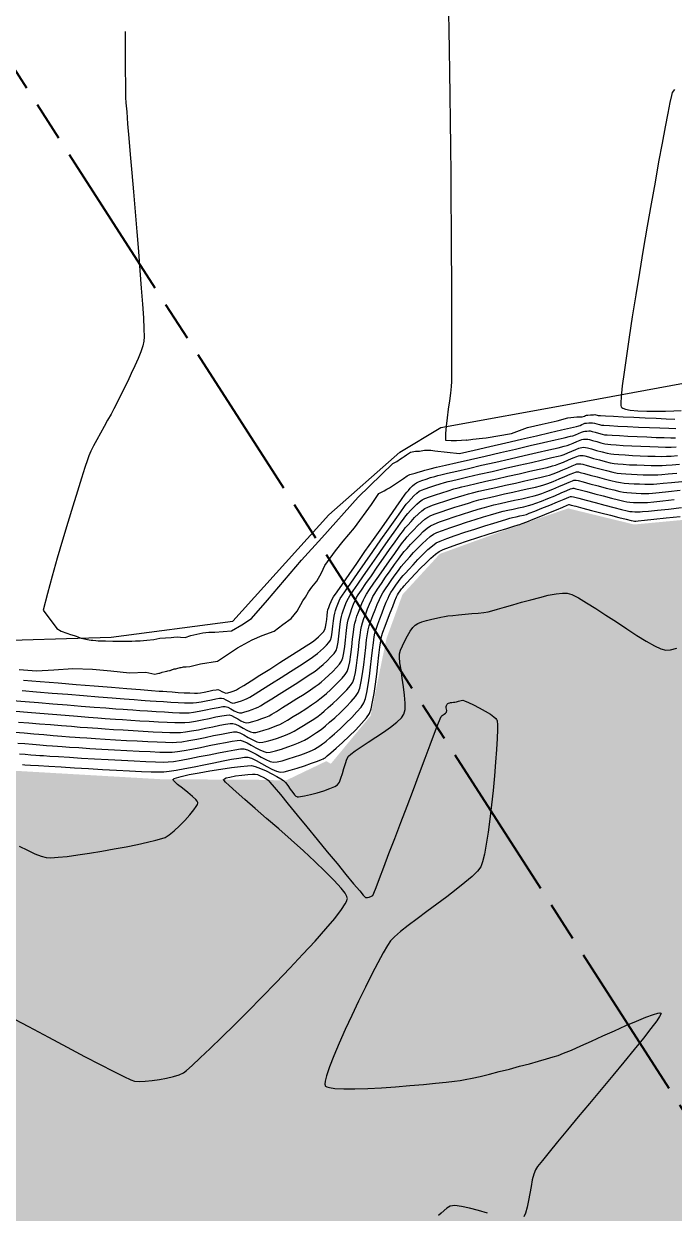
# Model space of a CAD drawing. Header units: metres. Extents: x 708941 to 724052, y 5405153 to 5413472.
# Drawn here: x 709147.3 to 709247.4, y 5411888.9 to 5412071.8 of the extents above; entities that cross this region are included whole.
import ezdxf

# ---------------------------------------------------------------- set-up
doc = ezdxf.new("R2010")
doc.units = ezdxf.units.M
doc.header["$LTSCALE"] = 12.7
doc.header["$MEASUREMENT"] = 0
doc.linetypes.add('ACAD_ISO08W100', pattern=[36, 24, -3, 6, -3])
for name, color, linetype in [('CONT-MJR1', 252, 'Continuous'), ('CONT-MNR1', 251, 'Continuous'), ('contornos2', 7, 'Continuous'), ('rio', 251, 'Continuous')]:
    doc.layers.add(name, color=color, linetype=linetype)
doc.layers.add('corte', color=214, linetype='ACAD_ISO08W100', lineweight=40)

msp = doc.modelspace()

# ---------------------------------------------------------------- hatches: boundary and pattern name
at = {"layer": 'rio'}
h = msp.add_hatch(dxfattribs=at)
h.set_pattern_fill('MUDST', color=256, scale=15, style=0)
h.paths.add_polyline_path([(709010.72, 5411936.38), (709004.98, 5411946.45), (709001.25, 5411958.08), (708996.13, 5411975.99), (709012.7, 5411962.98), (709030.78, 5411956.49), (709044.53, 5411951.18), (709074.83, 5411950.28), (709089.61, 5411951.82), (709102.43, 5411952.02), (709123.56, 5411954.63), (709134.73, 5411956.95), (709145.4, 5411956.95), (709168.41, 5411955.62), (709183.3, 5411955.53), (709187.67, 5411955.43), (709193.87, 5411958.4), (709194.56, 5411957.99), (709200.68, 5411965.39), (709203.1, 5411977.2), (709205.58, 5411984.02), (709211.33, 5411990.28), (709223.71, 5411994.78), (709231.07, 5411997.27), (709241.21, 5411994.8), (709265.58, 5411997.08), (709286.39, 5412000.38), (709297.9, 5412001.91), (709315.21, 5411997.24), (709326.72, 5411992.03), (709345.09, 5411985.93), (709355.27, 5411979.45), (709376.46, 5411975.37), (709391.72, 5411975.3), (709413.08, 5411978.61), (709438.83, 5411980.92), (709461.63, 5411986.21), (709475.6, 5411989.01), (709492.86, 5411992.74), (709503.45, 5411993.79), (709515.24, 5411993.79), (709532.63, 5411987.71), (709547.37, 5411983.51), (709564.71, 5411977.95), (709575.63, 5411973.62), (709587.68, 5411967.04), (709601.87, 5411958.6), (709607.56, 5411954.31), (709621.49, 5411940.03), (709647.9, 5411909.14), (709660.4, 5411897.76), (709669.81, 5411887.81), (709676.49, 5411876.15), (709682.2, 5411869.04), (709705.75, 5411878.05), (709736, 5411893.04), (709750.64, 5411899.41), (709758.05, 5411906.33), (709764.85, 5411916.27), (709770.13, 5411926.57), (709778.25, 5411949.25), (709785.66, 5411970.64), (709786.5, 5411979.16), (709785.1, 5411992.95), (709785.1, 5412008.74), (709787.55, 5412022.89), (709795.83, 5412039.06), (709803.3, 5412045.65), (709812.9, 5412054.28), (709814.49, 5412059.03), (709815.9, 5412060.78), (709822.13, 5412063.75), (709825.31, 5412072.01), (709847.55, 5412106.6), (709866.9, 5412128.06), (709875.05, 5412136.05), (709882.93, 5412155.32), (709888.97, 5412168.35), (709893.2, 5412182.51), (709907.24, 5412209.92), (709938.47, 5412236.97), (709971.6, 5412250.13), (709991.71, 5412252.94), (710005.1, 5412261.1), (710014.56, 5412263.33), (710040.82, 5412267.64), (710057.91, 5412266.41), (710076.56, 5412261.93), (710102.9, 5412255.3), (710112.79, 5412247.31), (710119.45, 5412240.72), (710131.28, 5412231.78), (710145.37, 5412209.63), (710149.4, 5412194.25), (710150.27, 5412166.43), (710139.83, 5412142.28), (710130.23, 5412129.69), (710126.33, 5412121.71), (710117.73, 5412100.96), (710114.13, 5412096.47), (710111.94, 5412085.44), (710111.94, 5412063.54), (710117.58, 5412054.18), (710137.74, 5412018.92), (710146.76, 5412008.05), (710171.4, 5411997.24), (710179.97, 5411993.95), (710184.25, 5412001.58), (710190.69, 5412018), (710194.77, 5412034.37), (710197.31, 5412050.49), (710197.31, 5412064.26), (710199.32, 5412079.72), (710201.37, 5412092.19), (710205.73, 5412098.48), (710214.95, 5412120.36), (710219.48, 5412128.98), (710230.13, 5412139.36), (710235.6, 5412142.44), (710241.85, 5412140.68), (710250.27, 5412138.84), (710280.27, 5412139.46), (710296.04, 5412143.18), (710311.35, 5412143.18), (710329.27, 5412144.22), (710333.88, 5412147.83), (710359.32, 5412147.31), (710368.97, 5412148.45), (710370.82, 5412151.38), (710390.46, 5412160.63), (710398.15, 5412171.03), (710408.65, 5412192.1), (710415.95, 5412204.58), (710425.69, 5412246.2), (710427.89, 5412275.36), (710429.04, 5412328.01), (710428.04, 5412335.01), (710422.46, 5412340.84), (710414.39, 5412351.33), (710395.98, 5412353.91), (710387.66, 5412360.04), (710378.34, 5412372.12), (710377.12, 5412383.36), (710377.12, 5412396.81), (710371.6, 5412397.8), (710368.77, 5412410.55), (710362.93, 5412436.03), (710362.93, 5412455.01), (710369.68, 5412482.49), (710374.05, 5412500.93), (710382.11, 5412513.13), (710396.48, 5412526.77), (710413.79, 5412540.1), (710438.62, 5412552.3), (710472.36, 5412570.37), (710507.51, 5412590.61), (710519.7, 5412579.46), (710499.92, 5412572.63), (710480.98, 5412561.98), (710445.54, 5412543.55), (710413.79, 5412532.5), (710411.05, 5412528.12), (710405.76, 5412520.43), (710394.25, 5412506.93), (710388.85, 5412494.92), (710386.47, 5412476.01), (710382.71, 5412446.17), (710388.72, 5412397.62), (710394.97, 5412383.05), (710398.02, 5412368.11), (710411.09, 5412363.15), (710426.51, 5412356), (710442.45, 5412348.49), (710447.05, 5412337.14), (710447.05, 5412315.92), (710441.78, 5412260.07), (710441.78, 5412194.92), (710437.48, 5412190.86), (710437.48, 5412179.96), (710422.82, 5412173.29), (710418.74, 5412164.82), (710409.45, 5412149.84), (710394.78, 5412136.49), (710379.86, 5412129.78), (710371.88, 5412127.03), (710311.73, 5412127.03), (710308.89, 5412124), (710254.14, 5412121.42), (710236.99, 5412126.6), (710229.16, 5412118.66), (710218.68, 5412095.96), (710213.59, 5412055.1), (710203.57, 5412019.88), (710201.34, 5412006.55), (710198.59, 5411993.54), (710194.4, 5411986.49), (710188.54, 5411983.77), (710175.67, 5411983.77), (710136.96, 5411996.55), (710120.35, 5412009.39), (710098.73, 5412043.32), (710098.73, 5412061.02), (710096.67, 5412091.87), (710100.83, 5412110.83), (710110.63, 5412117.13), (710123.77, 5412149.24), (710130.92, 5412166.36), (710128.79, 5412197.14), (710123.8, 5412211.38), (710113.15, 5412223.6), (710085.02, 5412238.46), (710058.13, 5412249.84), (710029.73, 5412249.84), (710015.06, 5412246.32), (710001.6, 5412242.56), (709992.04, 5412242.56), (709972.27, 5412238.6), (709963.64, 5412235.76), (709954.26, 5412232.26), (709954.26, 5412228.55), (709945.86, 5412220.35), (709925.83, 5412192.24), (709917.05, 5412177.32), (709899.37, 5412144.55), (709894.3, 5412133.07), (709891.48, 5412127.42), (709886.71, 5412118.47), (709886.71, 5412100.95), (709884.61, 5412095.01), (709863.2, 5412086.46), (709839.07, 5412054.84), (709818.25, 5412032.92), (709804.19, 5412017.18), (709804.19, 5411995.52), (709809.04, 5411990.11), (709796.13, 5411953.84), (709781.68, 5411916.41), (709768.27, 5411889.66), (709746.93, 5411879.08), (709713.1, 5411863.01), (709689.29, 5411855.41), (709697.02, 5411835.95), (709708.2, 5411825.46), (709725.86, 5411817.9), (709778.24, 5411813.93), (709792.75, 5411813.93), (709806.43, 5411818.64), (709820.66, 5411821.87), (709831.69, 5411824.63), (709853.8, 5411835.25), (709879.02, 5411846.88), (709921.68, 5411861.15), (709947.96, 5411871.32), (709969.09, 5411879.92), (709979.29, 5411886.02), (709982.27, 5411909.39), (709987.23, 5411923.13), (709997.03, 5411933.25), (710000.38, 5411927.93), (710000.38, 5411906.72), (709997.04, 5411893.11), (709991.96, 5411879.15), (709967.58, 5411866.46), (709951.2, 5411859.77), (709918.84, 5411852.05), (709894.39, 5411845.25), (709864.94, 5411830.28), (709840.16, 5411819.17), (709812.7, 5411811), (709801.26, 5411807.45), (709779.31, 5411803.47), (709766.14, 5411803.47), (709756.94, 5411797.7), (709737.23, 5411795.78), (709715.18, 5411796.68), (709708.1, 5411801.85), (709698.23, 5411815.71), (709693.86, 5411826.48), (709676.55, 5411857.93), (709667.66, 5411869.47), (709661.18, 5411881.7), (709649.81, 5411896.98), (709627.11, 5411919.87), (709613.01, 5411936.78), (709604.72, 5411946.98), (709591.67, 5411954.52), (709575.87, 5411964.64), (709557.6, 5411970.47), (709551.42, 5411973.23), (709538.02, 5411976.43), (709518.15, 5411979.68), (709504.01, 5411982), (709494.29, 5411985.04), (709479.8, 5411980.64), (709442.42, 5411967.64), (709425.43, 5411960.31), (709402.9, 5411951.24), (709383.6, 5411945.23), (709362.15, 5411938.26), (709331.55, 5411930.11), (709320.42, 5411924.96), (709306.56, 5411912.14), (709285.88, 5411895.62), (709279.31, 5411870.27), (709273.83, 5411857.41), (709264.69, 5411829.66), (709254.13, 5411801.64), (709246.31, 5411791.25), (709237.29, 5411777.87), (709219.52, 5411767.13), (709208.6, 5411765.29), (709203.92, 5411751.48), (709203.91, 5411735.92), (709205.94, 5411719.08), (709203.34, 5411708.78), (709199.33, 5411696.28), (709197.39, 5411684.19), (709189.35, 5411661.06), (709186.31, 5411649.66), (709173.04, 5411639.59), (709167.53, 5411621.08), (709166.78, 5411600.74), (709164.06, 5411585.63), (709162.73, 5411558.53), (709162.73, 5411546.6), (709165.95, 5411526.5), (709173.44, 5411512.03), (709050.6, 5411667.95), (709021.23, 5411751.02), (709026.33, 5411756.01), (709028.1, 5411762.18), (709028.65, 5411783.35), (709023.38, 5411795.31), (709011.24, 5411823.29), (709005.01, 5411832.77), (709001.76, 5411870.86)])

# ---------------------------------------------------------------- linework, layer by layer
at = {"layer": 'CONT-MJR1', "flags": 128}
for points, elevation in [([(709212.64, 5412073.39), (709212.71, 5412070.81), (709212.77, 5412067.8), (709212.83, 5412064.43), (709212.88, 5412060.78), (709212.92, 5412056.9), (709212.96, 5412052.86), (709213, 5412048.74), (709213.03, 5412044.59), (709213.06, 5412040.49), (709213.08, 5412036.51), (709213.1, 5412032.7), (709213.11, 5412029.15), (709213.12, 5412025.91), (709213.13, 5412023.05), (709213.14, 5412020.64), (709213.14, 5412018.75), (709213.13, 5412017.45), (709213.13, 5412016.8), (709213.07, 5412016.02), (709212.95, 5412015), (709212.79, 5412013.81), (709212.62, 5412012.53), (709212.45, 5412011.21), (709212.31, 5412009.94), (709212.22, 5412008.77), (709212.22, 5412007.78), (709213.07, 5412007.72), (709213.87, 5412007.72), (709214.68, 5412007.76), (709215.37, 5412007.82), (709215.42, 5412007.79), (709216.4, 5412007.91), (709217.89, 5412008.07), (709218.44, 5412008.11), (709218.44, 5412008.11), (709218.44, 5412008.11), (709218.44, 5412008.11), (709222.33, 5412008.78), (709224.79, 5412009.7), (709227.05, 5412010.23), (709229.38, 5412010.72), (709231.02, 5412011.18), (709232.4, 5412011.37), (709233.23, 5412011.38), (709233.58, 5412011.48), (709233.74, 5412011.55), (709233.89, 5412011.61), (709234.11, 5412011.63), (709234.52, 5412011.66), (709234.94, 5412011.69), (709235.18, 5412011.7), (709235.34, 5412011.66), (709235.54, 5412011.6), (709235.7, 5412011.56), (709236.02, 5412011.54), (709236.83, 5412011.5), (709238.03, 5412011.44), (709239.52, 5412011.37), (709241.18, 5412011.29), (709242.91, 5412011.22), (709244.61, 5412011.14), (709246.16, 5412011.07), (709247.47, 5412011.02)], 240), ([(709145.59, 5411967.74), (709147.52, 5411967.58), (709149.61, 5411967.41), (709151.8, 5411967.24), (709154.01, 5411967.06), (709156.16, 5411966.88), (709158.17, 5411966.72), (709159.97, 5411966.58), (709161.48, 5411966.46), (709162.61, 5411966.37), (709163.3, 5411966.32), (709164.12, 5411966.27), (709165.18, 5411966.2), (709166.38, 5411966.12), (709167.67, 5411966.04), (709168.97, 5411965.97), (709170.2, 5411965.9), (709171.29, 5411965.85), (709172.16, 5411965.83), (709172.75, 5411965.84), (709173.42, 5411965.92), (709174.31, 5411966.08), (709175.31, 5411966.27), (709176.32, 5411966.48), (709177.22, 5411966.66), (709177.93, 5411966.78), (709178.33, 5411966.81), (709178.71, 5411966.69), (709179.18, 5411966.44), (709179.68, 5411966.16), (709180.14, 5411965.92), (709180.51, 5411965.82), (709180.86, 5411965.85), (709181.34, 5411965.97), (709181.91, 5411966.15), (709182.48, 5411966.35), (709182.99, 5411966.54), (709183.38, 5411966.71), (709183.76, 5411966.92), (709184.48, 5411967.35), (709185.46, 5411967.96), (709186.6, 5411968.68), (709187.84, 5411969.46), (709189.08, 5411970.25), (709190.24, 5411971), (709191.24, 5411971.65), (709191.98, 5411972.14), (709192.4, 5411972.44), (709192.84, 5411972.81), (709193.39, 5411973.29), (709194, 5411973.85), (709194.57, 5411974.42), (709195.05, 5411974.96), (709195.36, 5411975.41), (709195.52, 5411975.92), (709195.67, 5411976.68), (709195.8, 5411977.6), (709195.91, 5411978.57), (709196.01, 5411979.47), (709196.1, 5411980.2), (709196.18, 5411980.65), (709196.3, 5411981.04), (709196.47, 5411981.54), (709196.67, 5411982.09), (709196.89, 5411982.63), (709197.09, 5411983.11), (709197.27, 5411983.48), (709197.5, 5411983.84), (709198, 5411984.58), (709198.71, 5411985.62), (709199.58, 5411986.89), (709200.57, 5411988.31), (709201.61, 5411989.8), (709202.65, 5411991.29), (709203.65, 5411992.71), (709204.55, 5411993.98), (709205.29, 5411995.02), (709205.82, 5411995.76), (709206.09, 5411996.12), (709206.41, 5411996.48), (709206.82, 5411996.93), (709207.29, 5411997.43), (709207.77, 5411997.9), (709208.22, 5411998.3), (709208.59, 5411998.58), (709209.04, 5411998.79), (709209.76, 5411999.07), (709210.66, 5411999.37), (709211.65, 5411999.69), (709212.62, 5412000), (709213.49, 5412000.26), (709214.16, 5412000.45), (709214.7, 5412000.59), (709215.65, 5412000.81), (709216.91, 5412001.11), (709218.41, 5412001.45), (709220.07, 5412001.83), (709221.8, 5412002.22), (709223.52, 5412002.61), (709225.15, 5412002.98), (709226.61, 5412003.32), (709227.81, 5412003.59), (709228.67, 5412003.8), (709229.11, 5412003.92), (709229.64, 5412004.11), (709230.35, 5412004.4), (709231.13, 5412004.72), (709231.85, 5412005.03), (709232.4, 5412005.26), (709232.66, 5412005.36), (709232.88, 5412005.39), (709233.16, 5412005.41), (709233.39, 5412005.41), (709233.64, 5412005.34), (709234.21, 5412005.19), (709234.98, 5412004.97), (709235.86, 5412004.73), (709236.75, 5412004.49), (709237.54, 5412004.3), (709238.13, 5412004.19), (709238.69, 5412004.12), (709239.51, 5412004.06), (709240.51, 5412004), (709241.61, 5412003.95), (709242.75, 5412003.9), (709243.83, 5412003.87), (709244.78, 5412003.85), (709245.53, 5412003.86), (709246.14, 5412003.9), (709247.06, 5412003.98), (709248.21, 5412004.09)], 235), ([(709146.67, 5411959.54), (709147.57, 5411959.46), (709148.43, 5411959.39), (709149.2, 5411959.33), (709149.81, 5411959.28), (709150.34, 5411959.25), (709151.33, 5411959.19), (709152.69, 5411959.1), (709154.35, 5411958.99), (709156.22, 5411958.88), (709158.23, 5411958.76), (709160.31, 5411958.64), (709162.36, 5411958.53), (709164.31, 5411958.43), (709166.08, 5411958.35), (709167.6, 5411958.29), (709168.77, 5411958.26), (709169.53, 5411958.27), (709170.38, 5411958.37), (709171.52, 5411958.55), (709172.86, 5411958.8), (709174.32, 5411959.09), (709175.82, 5411959.39), (709177.29, 5411959.69), (709178.64, 5411959.95), (709179.8, 5411960.16), (709180.67, 5411960.29), (709181.19, 5411960.31), (709181.72, 5411960.15), (709182.38, 5411959.85), (709183.1, 5411959.45), (709183.85, 5411959.03), (709184.58, 5411958.64), (709185.22, 5411958.35), (709185.75, 5411958.23), (709186.28, 5411958.28), (709187.06, 5411958.46), (709187.98, 5411958.73), (709188.97, 5411959.06), (709189.92, 5411959.39), (709190.76, 5411959.7), (709191.39, 5411959.95), (709191.73, 5411960.09), (709192.05, 5411960.26), (709192.46, 5411960.5), (709192.88, 5411960.77), (709193.27, 5411961.04), (709193.57, 5411961.25), (709193.85, 5411961.49), (709194.39, 5411961.96), (709195.12, 5411962.61), (709195.98, 5411963.39), (709196.89, 5411964.24), (709197.78, 5411965.12), (709198.58, 5411965.96), (709199.22, 5411966.72), (709199.64, 5411967.35), (709199.87, 5411968.01), (709200.09, 5411968.96), (709200.3, 5411970.13), (709200.49, 5411971.45), (709200.66, 5411972.83), (709200.82, 5411974.2), (709200.96, 5411975.49), (709201.1, 5411976.61), (709201.22, 5411977.5), (709201.33, 5411978.08), (709201.51, 5411978.68), (709201.77, 5411979.45), (709202.09, 5411980.31), (709202.43, 5411981.21), (709202.77, 5411982.08), (709203.09, 5411982.86), (709203.36, 5411983.48), (709203.55, 5411983.89), (709203.81, 5411984.33), (709204.16, 5411984.87), (709204.57, 5411985.46), (709204.99, 5411986.05), (709205.38, 5411986.57), (709205.7, 5411986.97), (709206.02, 5411987.33), (709206.54, 5411987.9), (709207.2, 5411988.61), (709207.95, 5411989.4), (709208.73, 5411990.2), (709209.5, 5411990.93), (709210.2, 5411991.54), (709210.77, 5411991.97), (709211.39, 5411992.26), (709212.4, 5411992.65), (709213.68, 5411993.11), (709215.15, 5411993.6), (709216.7, 5411994.1), (709218.23, 5411994.58), (709219.63, 5411995.02), (709220.8, 5411995.38), (709221.65, 5411995.63), (709222.07, 5411995.75), (709222.5, 5411995.86), (709223.05, 5411995.98), (709223.65, 5411996.11), (709224.21, 5411996.23), (709224.63, 5411996.35), (709225.08, 5411996.52), (709225.93, 5411996.85), (709227.02, 5411997.3), (709228.23, 5411997.79), (709229.42, 5411998.28), (709230.44, 5411998.7), (709231.16, 5411998.99), (709231.43, 5411999.11), (709231.51, 5411999.11), (709231.59, 5411999.12), (709231.89, 5411999.04), (709232.69, 5411998.83), (709233.85, 5411998.53), (709235.22, 5411998.17), (709236.68, 5411997.79), (709238.08, 5411997.43), (709239.29, 5411997.12), (709240.16, 5411996.9), (709240.55, 5411996.81), (709240.9, 5411996.78), (709241.34, 5411996.75), (709241.79, 5411996.74), (709242.14, 5411996.74), (709242.51, 5411996.78), (709243.42, 5411996.87), (709244.78, 5411997.01), (709246.49, 5411997.18), (709248.48, 5411997.39)], 230)]:
    msp.add_lwpolyline(points, dxfattribs=dict(at, elevation=elevation))
at = {"layer": 'CONT-MNR1', "flags": 128}
for points, elevation in [([(709162.94, 5412070.65), (709162.94, 5412070.54), (709162.94, 5412068.38), (709162.94, 5412066.31), (709162.95, 5412064.41), (709162.96, 5412062.76), (709162.97, 5412061.43), (709163, 5412060.49), (709163.05, 5412059.66), (709163.16, 5412058.29), (709163.31, 5412056.45), (709163.49, 5412054.23), (709163.71, 5412051.69), (709163.95, 5412048.91), (709164.2, 5412045.95), (709164.46, 5412042.9), (709164.72, 5412039.82), (709164.97, 5412036.79), (709165.2, 5412033.88), (709165.41, 5412031.16), (709165.58, 5412028.7), (709165.72, 5412026.59), (709165.81, 5412024.88), (709165.84, 5412023.65), (709165.81, 5412022.99), (709165.63, 5412022.26), (709165.32, 5412021.35), (709164.9, 5412020.31), (709164.41, 5412019.18), (709163.87, 5412018.02), (709163.32, 5412016.86), (709162.79, 5412015.76), (709162.29, 5412014.77), (709161.87, 5412013.92), (709161.55, 5412013.27), (709161.2, 5412012.59), (709160.75, 5412011.77), (709160.23, 5412010.84), (709159.67, 5412009.85), (709159.11, 5412008.84), (709158.56, 5412007.84), (709158.06, 5412006.91), (709157.64, 5412006.07), (709157.34, 5412005.38), (709157.11, 5412004.74), (709156.73, 5412003.57), (709156.21, 5412001.95), (709155.57, 5411999.94), (709154.86, 5411997.63), (709154.09, 5411995.09), (709153.29, 5411992.4), (709152.49, 5411989.63), (709151.71, 5411986.87), (709150.98, 5411984.18), (709150.32, 5411981.64), (709152.41, 5411978.82), (709153.08, 5411978.41), (709153.96, 5411978.09), (709154.54, 5411977.89), (709155.06, 5411977.74), (709155.38, 5411977.63), (709155.62, 5411977.53), (709156.15, 5411977.32), (709157.41, 5411977.04), (709157.41, 5411977.04), (709157.71, 5411977), (709157.94, 5411977.01), (709158.41, 5411976.95), (709158.77, 5411976.93), (709159.31, 5411976.88), (709159.91, 5411976.88), (709161.02, 5411976.86), (709162.29, 5411976.87), (709162.99, 5411976.86), (709163.54, 5411976.84), (709163.96, 5411976.83), (709164.5, 5411976.88), (709164.86, 5411976.9), (709165.23, 5411976.92), (709166.25, 5411977.02), (709167.36, 5411977.1), (709168.27, 5411977.33), (709170.01, 5411977.43), (709170.01, 5411977.43), (709170.01, 5411977.43), (709170.41, 5411977.46), (709170.99, 5411977.5), (709171.46, 5411977.46), (709172.13, 5411977.43), (709173.04, 5411977.7), (709174.88, 5411978.13), (709175.79, 5411978.22), (709176.7, 5411978.22), (709179.29, 5411978.42), (709180.87, 5411979.35), (709182.34, 5411980.34), (709184.84, 5411983.16), (709190.03, 5411989.29), (709193.15, 5411992.76), (709193.15, 5411992.76), (709193.15, 5411992.76), (709193.15, 5411992.76), (709193.15, 5411992.76), (709193.15, 5411992.76), (709193.15, 5411992.76), (709193.15, 5411992.76), (709193.15, 5411992.76), (709193.15, 5411992.76), (709193.15, 5411992.76), (709193.15, 5411992.76), (709193.15, 5411992.76), (709193.15, 5411992.76), (709193.15, 5411992.76), (709193.15, 5411992.76), (709193.15, 5411992.76), (709193.15, 5411992.76), (709193.15, 5411992.76), (709198.76, 5411999), (709204.11, 5412004.18), (709204.11, 5412004.18), (709204.11, 5412004.18), (709204.11, 5412004.18), (709204.11, 5412004.18), (709204.39, 5412004.33), (709204.69, 5412004.5), (709205.26, 5412004.88), (709205.55, 5412005.03), (709205.83, 5412005.28), (709206.19, 5412005.51), (709206.81, 5412005.93), (709207.56, 5412006.1), (709208.19, 5412006.1), (709208.94, 5412006.22), (709209.95, 5412006.21), (709210.55, 5412006.11), (709214.33, 5412005.72), (709216.62, 5412006.25), (709219.03, 5412006.8), (709221.49, 5412007.37), (709223.91, 5412007.93), (709226.19, 5412008.46), (709228.27, 5412008.94), (709230.04, 5412009.35), (709231.42, 5412009.67), (709232.33, 5412009.89), (709232.69, 5412009.97), (709232.9, 5412010.05), (709233.17, 5412010.17), (709233.43, 5412010.29), (709233.65, 5412010.36), (709233.89, 5412010.4), (709234.22, 5412010.43), (709234.56, 5412010.44), (709234.82, 5412010.44), (709235.1, 5412010.38), (709235.48, 5412010.27), (709235.88, 5412010.16), (709236.19, 5412010.09), (709236.57, 5412010.06), (709237.44, 5412010.01), (709238.69, 5412009.94), (709240.21, 5412009.87), (709241.87, 5412009.79), (709243.55, 5412009.71), (709245.15, 5412009.65), (709246.54, 5412009.59), (709247.61, 5412009.56)], 239), ([(709247.43, 5412061.72), (709247.08, 5412061.24), (709246.95, 5412060.77), (709246.71, 5412059.69), (709246.38, 5412058.07), (709245.97, 5412055.96), (709245.5, 5412053.45), (709244.98, 5412050.59), (709244.42, 5412047.46), (709243.83, 5412044.13), (709243.23, 5412040.66), (709242.62, 5412037.12), (709242.03, 5412033.58), (709241.45, 5412030.1), (709240.92, 5412026.76), (709240.43, 5412023.62), (709240.01, 5412020.76), (709239.66, 5412018.23), (709239.39, 5412016.11), (709239.22, 5412014.46), (709239.17, 5412013.53), (709239.18, 5412013.08), (709239.21, 5412012.91), (709239.24, 5412012.86), (709239.3, 5412012.79), (709239.48, 5412012.68), (709239.88, 5412012.53), (709240.62, 5412012.39), (709241.79, 5412012.27), (709243.15, 5412012.22), (709244.59, 5412012.21), (709246.02, 5412012.24), (709247.34, 5412012.29), (709248.44, 5412012.34)], 241), ([(709146.64, 5411972.52), (709149.31, 5411972.31), (709151.96, 5411972.42), (709154.89, 5411972.66), (709157.89, 5411972.54), (709160.71, 5411972.3), (709163.59, 5411972), (709166.09, 5411972.06), (709167.5, 5411971.78), (709168.12, 5411971.93), (709168.28, 5411971.93), (709168.6, 5411972.06), (709169.1, 5411972.2), (709169.32, 5411972.25), (709169.51, 5411972.27), (709169.75, 5411972.33), (709169.83, 5411972.34), (709170.06, 5411972.43), (709170.12, 5411972.43), (709170.45, 5411972.58), (709170.61, 5411972.6), (709170.7, 5411972.62), (709170.87, 5411972.67), (709171.02, 5411972.7), (709171.21, 5411972.76), (709171.37, 5411972.78), (709171.54, 5411972.81), (709171.75, 5411972.86), (709171.9, 5411972.9), (709172.33, 5411972.93), (709172.85, 5411972.95), (709174.53, 5411973.36), (709177.15, 5411973.76), (709180.21, 5411975.81), (709182.48, 5411977.05), (709184.02, 5411977.71), (709185.83, 5411978.41), (709187.17, 5411979.43), (709188.44, 5411980.32), (709189.39, 5411981.47), (709189.39, 5411981.47), (709189.39, 5411981.47), (709189.39, 5411981.47), (709189.39, 5411981.47), (709189.39, 5411981.47), (709189.39, 5411981.47), (709189.39, 5411981.47), (709189.39, 5411981.47), (709189.39, 5411981.47), (709189.39, 5411981.47), (709189.39, 5411981.47), (709189.39, 5411981.47), (709189.39, 5411981.47), (709190.23, 5411983.05), (709190.67, 5411983.61), (709191.11, 5411984.42), (709191.64, 5411985.14), (709192.42, 5411986.07), (709193.11, 5411987.34), (709193.62, 5411988.47), (709195.27, 5411990.74), (709196.48, 5411992.21), (709198.18, 5411994.29), (709200.83, 5411997.88), (709201.92, 5411999.55), (709202.76, 5412000), (709203.15, 5412000.21), (709203.56, 5412000.45), (709205.73, 5412001.89), (709206.3, 5412002.26), (709206.7, 5412002.48), (709206.7, 5412002.48), (709206.7, 5412002.48), (709207.55, 5412002.68), (709208, 5412002.83), (709208.53, 5412003), (709209.03, 5412003.16), (709209.42, 5412003.27), (709209.83, 5412003.37), (709210.79, 5412003.6), (709212.21, 5412003.92), (709214, 5412004.34), (709216.06, 5412004.81), (709218.31, 5412005.33), (709220.65, 5412005.87), (709222.98, 5412006.41), (709225.22, 5412006.93), (709227.28, 5412007.4), (709229.06, 5412007.81), (709230.46, 5412008.14), (709231.4, 5412008.36), (709231.79, 5412008.46), (709232.17, 5412008.6), (709232.65, 5412008.81), (709233.11, 5412009), (709233.4, 5412009.11), (709233.63, 5412009.15), (709233.93, 5412009.17), (709234.23, 5412009.19), (709234.46, 5412009.18), (709234.73, 5412009.12), (709235.2, 5412008.99), (709235.75, 5412008.84), (709236.27, 5412008.7), (709236.67, 5412008.61), (709237.06, 5412008.58), (709237.84, 5412008.53), (709238.94, 5412008.47), (709240.25, 5412008.4), (709241.69, 5412008.33), (709243.17, 5412008.26), (709244.58, 5412008.2), (709245.85, 5412008.16), (709246.87, 5412008.13), (709247.56, 5412008.13)], 238), ([(709147.06, 5411969.24), (709149.31, 5411969.06), (709151.68, 5411968.87), (709154.11, 5411968.68), (709156.51, 5411968.48), (709158.81, 5411968.3), (709160.93, 5411968.13), (709162.78, 5411967.98), (709164.3, 5411967.86), (709165.4, 5411967.77), (709166, 5411967.73), (709166.75, 5411967.68), (709167.71, 5411967.62), (709168.8, 5411967.55), (709169.94, 5411967.48), (709171.06, 5411967.42), (709172.05, 5411967.37), (709172.86, 5411967.35), (709173.39, 5411967.35), (709173.92, 5411967.42), (709174.62, 5411967.54), (709175.4, 5411967.69), (709176.18, 5411967.85), (709176.89, 5411968), (709177.45, 5411968.09), (709177.76, 5411968.11), (709178.05, 5411968.02), (709178.42, 5411967.82), (709178.81, 5411967.6), (709179.18, 5411967.42), (709179.47, 5411967.33), (709179.8, 5411967.38), (709180.29, 5411967.51), (709180.83, 5411967.68), (709181.33, 5411967.87), (709181.71, 5411968.03), (709182.1, 5411968.26), (709182.92, 5411968.76), (709184.07, 5411969.48), (709185.43, 5411970.33), (709186.9, 5411971.26), (709188.37, 5411972.2), (709189.74, 5411973.08), (709190.9, 5411973.83), (709191.74, 5411974.38), (709192.16, 5411974.68), (709192.51, 5411974.97), (709192.95, 5411975.35), (709193.43, 5411975.79), (709193.88, 5411976.24), (709194.26, 5411976.67), (709194.5, 5411977.03), (709194.65, 5411977.51), (709194.78, 5411978.26), (709194.89, 5411979.14), (709194.99, 5411980), (709195.08, 5411980.72), (709195.15, 5411981.16), (709195.27, 5411981.55), (709195.44, 5411982.04), (709195.64, 5411982.56), (709195.84, 5411983.04), (709196.01, 5411983.4), (709196.25, 5411983.78), (709196.82, 5411984.61), (709197.65, 5411985.8), (709198.67, 5411987.28), (709199.82, 5411988.93), (709201.03, 5411990.67), (709202.25, 5411992.42), (709203.41, 5411994.07), (709204.45, 5411995.54), (709205.3, 5411996.74), (709205.89, 5411997.57), (709206.17, 5411997.95), (709206.48, 5411998.3), (709206.89, 5411998.75), (709207.35, 5411999.22), (709207.79, 5411999.63), (709208.16, 5411999.91), (709208.51, 5412000.07), (709209.08, 5412000.29), (709209.8, 5412000.54), (709210.58, 5412000.79), (709211.36, 5412001.03), (709212.05, 5412001.24), (709212.58, 5412001.39), (709213.12, 5412001.53), (709214.17, 5412001.77), (709215.63, 5412002.11), (709217.39, 5412002.52), (709219.35, 5412002.97), (709221.42, 5412003.44), (709223.47, 5412003.91), (709225.41, 5412004.35), (709227.14, 5412004.75), (709228.55, 5412005.08), (709229.54, 5412005.31), (709230, 5412005.43), (709230.43, 5412005.59), (709231.01, 5412005.82), (709231.64, 5412006.08), (709232.22, 5412006.33), (709232.68, 5412006.52), (709232.91, 5412006.61), (709233.16, 5412006.65), (709233.49, 5412006.67), (709233.74, 5412006.66), (709234.04, 5412006.59), (709234.64, 5412006.43), (709235.43, 5412006.2), (709236.28, 5412005.97), (709237.06, 5412005.78), (709237.64, 5412005.66), (709238.11, 5412005.61), (709238.86, 5412005.55), (709239.83, 5412005.49), (709240.95, 5412005.43), (709242.14, 5412005.38), (709243.34, 5412005.33), (709244.46, 5412005.29), (709245.44, 5412005.28), (709246.21, 5412005.29), (709246.91, 5412005.33), (709247.86, 5412005.4)], 236), ([(709147.28, 5411970.85), (709149.87, 5411970.64), (709152.61, 5411970.42), (709155.41, 5411970.2), (709158.17, 5411969.97), (709160.8, 5411969.76), (709163.2, 5411969.57), (709165.29, 5411969.4), (709166.96, 5411969.27), (709168.13, 5411969.18), (709168.7, 5411969.14), (709169.33, 5411969.1), (709170.15, 5411969.04), (709171.07, 5411968.98), (709172.01, 5411968.93), (709172.87, 5411968.89), (709173.58, 5411968.86), (709174.03, 5411968.86), (709174.49, 5411968.92), (709175.1, 5411969.03), (709175.77, 5411969.17), (709176.4, 5411969.3), (709176.91, 5411969.39), (709177.19, 5411969.41), (709177.46, 5411969.31), (709177.81, 5411969.13), (709178.15, 5411968.94), (709178.42, 5411968.85), (709178.74, 5411968.9), (709179.21, 5411969.04), (709179.68, 5411969.21), (709180.04, 5411969.36), (709180.38, 5411969.56), (709181.17, 5411970.04), (709182.29, 5411970.75), (709183.66, 5411971.61), (709185.17, 5411972.57), (709186.74, 5411973.56), (709188.25, 5411974.53), (709189.63, 5411975.41), (709190.77, 5411976.14), (709191.56, 5411976.66), (709191.93, 5411976.91), (709192.24, 5411977.18), (709192.65, 5411977.53), (709193.06, 5411977.93), (709193.42, 5411978.31), (709193.64, 5411978.64), (709193.75, 5411979), (709193.85, 5411979.55), (709193.93, 5411980.19), (709194.01, 5411980.82), (709194.07, 5411981.35), (709194.12, 5411981.68), (709194.24, 5411982.04), (709194.41, 5411982.51), (709194.59, 5411982.97), (709194.75, 5411983.32), (709194.98, 5411983.66), (709195.53, 5411984.46), (709196.35, 5411985.64), (709197.37, 5411987.12), (709198.55, 5411988.81), (709199.81, 5411990.62), (709201.11, 5411992.48), (709202.38, 5411994.29), (709203.56, 5411995.98), (709204.6, 5411997.45), (709205.43, 5411998.64), (709206, 5411999.44), (709206.25, 5411999.78), (709206.48, 5412000.04), (709206.78, 5412000.37), (709207.12, 5412000.72), (709207.45, 5412001.02), (709207.72, 5412001.23), (709208.04, 5412001.38), (709208.57, 5412001.57), (709209.22, 5412001.79), (709209.9, 5412002.01), (709210.53, 5412002.19), (709211, 5412002.33), (709211.47, 5412002.45), (709212.48, 5412002.68), (709213.93, 5412003.02), (709215.72, 5412003.43), (709217.75, 5412003.9), (709219.92, 5412004.4), (709222.14, 5412004.91), (709224.31, 5412005.41), (709226.32, 5412005.87), (709228.09, 5412006.28), (709229.5, 5412006.61), (709230.47, 5412006.84), (709230.9, 5412006.94), (709231.31, 5412007.1), (709231.85, 5412007.32), (709232.42, 5412007.56), (709232.89, 5412007.76), (709233.16, 5412007.86), (709233.44, 5412007.9), (709233.81, 5412007.92), (709234.1, 5412007.92), (709234.35, 5412007.86), (709234.83, 5412007.73), (709235.45, 5412007.56), (709236.11, 5412007.38), (709236.71, 5412007.23), (709237.16, 5412007.14), (709237.61, 5412007.09), (709238.43, 5412007.03), (709239.54, 5412006.97), (709240.83, 5412006.9), (709242.23, 5412006.83), (709243.62, 5412006.77), (709244.92, 5412006.73), (709246.04, 5412006.7), (709246.88, 5412006.71), (709247.66, 5412006.75)], 237), ([(709146.11, 5411966.08), (709147.89, 5411965.93), (709149.8, 5411965.78), (709151.77, 5411965.62), (709153.72, 5411965.46), (709155.58, 5411965.31), (709157.28, 5411965.17), (709158.73, 5411965.06), (709159.86, 5411964.97), (709160.6, 5411964.92), (709161.43, 5411964.86), (709162.52, 5411964.79), (709163.8, 5411964.71), (709165.19, 5411964.62), (709166.63, 5411964.53), (709168.05, 5411964.45), (709169.38, 5411964.38), (709170.54, 5411964.34), (709171.47, 5411964.32), (709172.1, 5411964.33), (709172.81, 5411964.41), (709173.72, 5411964.56), (709174.76, 5411964.76), (709175.84, 5411964.98), (709176.88, 5411965.2), (709177.8, 5411965.37), (709178.5, 5411965.49), (709178.91, 5411965.51), (709179.27, 5411965.4), (709179.73, 5411965.17), (709180.24, 5411964.89), (709180.74, 5411964.61), (709181.2, 5411964.4), (709181.56, 5411964.3), (709181.98, 5411964.34), (709182.57, 5411964.49), (709183.26, 5411964.7), (709183.96, 5411964.94), (709184.58, 5411965.18), (709185.05, 5411965.38), (709185.47, 5411965.62), (709186.2, 5411966.05), (709187.15, 5411966.63), (709188.22, 5411967.3), (709189.35, 5411968.02), (709190.44, 5411968.72), (709191.41, 5411969.35), (709192.16, 5411969.86), (709192.63, 5411970.2), (709193.08, 5411970.57), (709193.64, 5411971.05), (709194.25, 5411971.61), (709194.87, 5411972.2), (709195.44, 5411972.79), (709195.91, 5411973.34), (709196.21, 5411973.8), (709196.39, 5411974.31), (709196.54, 5411975.08), (709196.69, 5411976.02), (709196.82, 5411977.03), (709196.93, 5411978.04), (709197.04, 5411978.95), (709197.13, 5411979.68), (709197.21, 5411980.14), (709197.36, 5411980.61), (709197.56, 5411981.21), (709197.8, 5411981.88), (709198.06, 5411982.53), (709198.31, 5411983.12), (709198.52, 5411983.56), (709198.77, 5411983.96), (709199.27, 5411984.7), (709199.96, 5411985.71), (709200.79, 5411986.92), (709201.71, 5411988.24), (709202.66, 5411989.61), (709203.59, 5411990.93), (709204.45, 5411992.14), (709205.17, 5411993.15), (709205.71, 5411993.89), (709206.01, 5411994.29), (709206.39, 5411994.72), (709206.89, 5411995.27), (709207.45, 5411995.86), (709208.03, 5411996.44), (709208.58, 5411996.92), (709209.03, 5411997.26), (709209.48, 5411997.48), (709210.19, 5411997.75), (709211.1, 5411998.07), (709212.11, 5411998.41), (709213.16, 5411998.74), (709214.17, 5411999.05), (709215.05, 5411999.31), (709215.74, 5411999.51), (709216.35, 5411999.67), (709217.3, 5411999.9), (709218.52, 5412000.18), (709219.92, 5412000.49), (709221.42, 5412000.83), (709222.95, 5412001.17), (709224.42, 5412001.51), (709225.77, 5412001.81), (709226.9, 5412002.07), (709227.74, 5412002.28), (709228.21, 5412002.4), (709228.74, 5412002.59), (709229.44, 5412002.87), (709230.23, 5412003.19), (709231.01, 5412003.52), (709231.69, 5412003.81), (709232.19, 5412004.02), (709232.42, 5412004.11), (709232.6, 5412004.13), (709232.84, 5412004.15), (709233.03, 5412004.15), (709233.31, 5412004.07), (709233.97, 5412003.89), (709234.89, 5412003.64), (709235.93, 5412003.35), (709236.98, 5412003.08), (709237.91, 5412002.85), (709238.61, 5412002.71), (709239.19, 5412002.64), (709239.92, 5412002.58), (709240.78, 5412002.53), (709241.69, 5412002.49), (709242.6, 5412002.46), (709243.47, 5412002.44), (709244.24, 5412002.43), (709244.85, 5412002.44), (709245.45, 5412002.48), (709246.46, 5412002.57), (709247.77, 5412002.7)], 234), ([(709145.98, 5411962.84), (709147.38, 5411962.73), (709148.88, 5411962.6), (709150.4, 5411962.48), (709151.87, 5411962.36), (709153.21, 5411962.25), (709154.35, 5411962.16), (709155.21, 5411962.1), (709155.96, 5411962.05), (709157.03, 5411961.98), (709158.34, 5411961.89), (709159.83, 5411961.8), (709161.45, 5411961.7), (709163.12, 5411961.6), (709164.79, 5411961.5), (709166.39, 5411961.42), (709167.85, 5411961.35), (709169.12, 5411961.31), (709170.13, 5411961.29), (709170.82, 5411961.3), (709171.64, 5411961.39), (709172.7, 5411961.57), (709173.93, 5411961.8), (709175.23, 5411962.06), (709176.52, 5411962.32), (709177.74, 5411962.57), (709178.78, 5411962.76), (709179.58, 5411962.89), (709180.05, 5411962.91), (709180.55, 5411962.75), (709181.17, 5411962.45), (709181.86, 5411962.06), (709182.54, 5411961.69), (709183.16, 5411961.39), (709183.65, 5411961.26), (709184.12, 5411961.3), (709184.78, 5411961.45), (709185.55, 5411961.68), (709186.37, 5411961.95), (709187.16, 5411962.23), (709187.86, 5411962.51), (709188.39, 5411962.74), (709188.91, 5411963.01), (709189.59, 5411963.4), (709190.36, 5411963.86), (709191.16, 5411964.37), (709191.92, 5411964.88), (709192.59, 5411965.34), (709193.1, 5411965.73), (709193.55, 5411966.1), (709194.16, 5411966.63), (709194.87, 5411967.26), (709195.63, 5411967.96), (709196.36, 5411968.68), (709197.03, 5411969.38), (709197.57, 5411970.03), (709197.92, 5411970.57), (709198.13, 5411971.17), (709198.33, 5411972.05), (709198.5, 5411973.13), (709198.66, 5411974.32), (709198.81, 5411975.54), (709198.94, 5411976.72), (709199.06, 5411977.76), (709199.17, 5411978.58), (709199.27, 5411979.11), (709199.43, 5411979.65), (709199.65, 5411980.32), (709199.92, 5411981.07), (709200.22, 5411981.84), (709200.51, 5411982.57), (709200.8, 5411983.22), (709201.04, 5411983.73), (709201.31, 5411984.18), (709201.76, 5411984.87), (709202.34, 5411985.73), (709202.99, 5411986.68), (709203.68, 5411987.67), (709204.36, 5411988.63), (709204.98, 5411989.48), (709205.5, 5411990.17), (709205.86, 5411990.63), (709206.28, 5411991.12), (709206.83, 5411991.72), (709207.46, 5411992.4), (709208.12, 5411993.08), (709208.78, 5411993.71), (709209.39, 5411994.24), (709209.9, 5411994.61), (709210.43, 5411994.87), (709211.27, 5411995.2), (709212.33, 5411995.58), (709213.54, 5411995.98), (709214.82, 5411996.39), (709216.07, 5411996.79), (709217.22, 5411997.14), (709218.2, 5411997.43), (709218.9, 5411997.63), (709219.65, 5411997.82), (709220.6, 5411998.05), (709221.68, 5411998.28), (709222.81, 5411998.53), (709223.93, 5411998.77), (709224.95, 5411999), (709225.81, 5411999.2), (709226.42, 5411999.37), (709227.01, 5411999.58), (709227.8, 5411999.89), (709228.69, 5412000.25), (709229.61, 5412000.63), (709230.48, 5412001), (709231.2, 5412001.31), (709231.71, 5412001.52), (709231.92, 5412001.61), (709232.12, 5412001.63), (709232.31, 5412001.63), (709232.61, 5412001.55), (709233.36, 5412001.35), (709234.42, 5412001.07), (709235.66, 5412000.74), (709236.93, 5412000.41), (709238.1, 5412000.11), (709239.03, 5411999.88), (709239.58, 5411999.76), (709240.11, 5411999.7), (709240.78, 5411999.65), (709241.53, 5411999.62), (709242.28, 5411999.59), (709242.96, 5411999.58), (709243.49, 5411999.59), (709244.01, 5411999.63), (709245.04, 5411999.73), (709246.5, 5411999.88), (709248.28, 5412000.06)], 232), ([(709146.52, 5411964.42), (709148.1, 5411964.29), (709149.77, 5411964.15), (709151.46, 5411964.02), (709153.11, 5411963.88), (709154.65, 5411963.76), (709156, 5411963.65), (709157.11, 5411963.56), (709157.91, 5411963.51), (709158.73, 5411963.45), (709159.84, 5411963.38), (709161.15, 5411963.29), (709162.61, 5411963.2), (709164.15, 5411963.11), (709165.71, 5411963.01), (709167.21, 5411962.93), (709168.61, 5411962.87), (709169.82, 5411962.82), (709170.8, 5411962.8), (709171.46, 5411962.81), (709172.18, 5411962.89), (709173.11, 5411963.04), (709174.18, 5411963.24), (709175.3, 5411963.47), (709176.43, 5411963.7), (709177.48, 5411963.91), (709178.38, 5411964.08), (709179.07, 5411964.19), (709179.48, 5411964.21), (709179.91, 5411964.08), (709180.45, 5411963.81), (709181.05, 5411963.48), (709181.64, 5411963.15), (709182.18, 5411962.89), (709182.61, 5411962.78), (709183.01, 5411962.81), (709183.58, 5411962.94), (709184.25, 5411963.14), (709184.97, 5411963.37), (709185.65, 5411963.62), (709186.26, 5411963.86), (709186.72, 5411964.06), (709187.19, 5411964.31), (709187.9, 5411964.72), (709188.77, 5411965.25), (709189.73, 5411965.85), (709190.7, 5411966.47), (709191.59, 5411967.06), (709192.34, 5411967.58), (709192.86, 5411967.96), (709193.32, 5411968.34), (709193.87, 5411968.81), (709194.49, 5411969.37), (709195.14, 5411969.96), (709195.76, 5411970.58), (709196.32, 5411971.17), (709196.77, 5411971.72), (709197.07, 5411972.19), (709197.27, 5411972.79), (709197.46, 5411973.69), (709197.63, 5411974.79), (709197.78, 5411975.98), (709197.91, 5411977.16), (709198.03, 5411978.23), (709198.14, 5411979.09), (709198.24, 5411979.62), (709198.38, 5411980.09), (709198.58, 5411980.68), (709198.81, 5411981.33), (709199.07, 5411982), (709199.32, 5411982.64), (709199.57, 5411983.21), (709199.78, 5411983.64), (709200.04, 5411984.07), (709200.52, 5411984.8), (709201.17, 5411985.76), (709201.94, 5411986.87), (709202.76, 5411988.05), (709203.59, 5411989.23), (709204.38, 5411990.34), (709205.07, 5411991.3), (709205.6, 5411992.03), (709205.94, 5411992.46), (709206.31, 5411992.88), (709206.78, 5411993.42), (709207.33, 5411994), (709207.91, 5411994.6), (709208.49, 5411995.15), (709209.02, 5411995.61), (709209.46, 5411995.94), (709209.92, 5411996.16), (709210.62, 5411996.44), (709211.51, 5411996.76), (709212.53, 5411997.1), (709213.62, 5411997.45), (709214.7, 5411997.79), (709215.72, 5411998.1), (709216.62, 5411998.37), (709217.32, 5411998.57), (709218, 5411998.75), (709218.94, 5411998.97), (709220.05, 5411999.23), (709221.29, 5411999.5), (709222.57, 5411999.79), (709223.83, 5412000.07), (709225.01, 5412000.33), (709226.02, 5412000.56), (709226.82, 5412000.75), (709227.32, 5412000.89), (709227.93, 5412001.11), (709228.74, 5412001.43), (709229.66, 5412001.8), (709230.56, 5412002.18), (709231.35, 5412002.52), (709231.92, 5412002.76), (709232.17, 5412002.86), (709232.32, 5412002.88), (709232.51, 5412002.89), (709232.67, 5412002.89), (709232.93, 5412002.82), (709233.56, 5412002.65), (709234.46, 5412002.41), (709235.51, 5412002.12), (709236.61, 5412001.83), (709237.64, 5412001.56), (709238.51, 5412001.35), (709239.1, 5412001.24), (709239.67, 5412001.17), (709240.39, 5412001.11), (709241.21, 5412001.07), (709242.05, 5412001.03), (709242.87, 5412001.01), (709243.59, 5412001.01), (709244.17, 5412001.01), (709244.7, 5412001.05), (709245.65, 5412001.14), (709246.96, 5412001.27), (709248.53, 5412001.43)], 233), ([(709146.4, 5411961.19), (709147.51, 5411961.1), (709148.65, 5411961), (709149.78, 5411960.91), (709150.83, 5411960.82), (709151.76, 5411960.75), (709152.51, 5411960.69), (709153.22, 5411960.65), (709154.34, 5411960.57), (709155.79, 5411960.48), (709157.47, 5411960.37), (709159.33, 5411960.26), (709161.26, 5411960.14), (709163.2, 5411960.03), (709165.07, 5411959.94), (709166.78, 5411959.86), (709168.25, 5411959.8), (709169.41, 5411959.78), (709170.18, 5411959.79), (709170.97, 5411959.87), (709172, 5411960.04), (709173.2, 5411960.26), (709174.51, 5411960.52), (709175.85, 5411960.79), (709177.16, 5411961.06), (709178.36, 5411961.29), (709179.38, 5411961.48), (709180.16, 5411961.59), (709180.62, 5411961.61), (709181.1, 5411961.47), (709181.68, 5411961.2), (709182.33, 5411960.84), (709183, 5411960.46), (709183.65, 5411960.12), (709184.23, 5411959.86), (709184.7, 5411959.74), (709185.25, 5411959.8), (709186.03, 5411959.99), (709186.96, 5411960.26), (709187.92, 5411960.59), (709188.82, 5411960.91), (709189.57, 5411961.2), (709190.06, 5411961.41), (709190.53, 5411961.65), (709191.11, 5411961.99), (709191.74, 5411962.39), (709192.36, 5411962.79), (709192.91, 5411963.18), (709193.33, 5411963.49), (709193.73, 5411963.82), (709194.36, 5411964.37), (709195.15, 5411965.07), (709196.03, 5411965.88), (709196.91, 5411966.73), (709197.71, 5411967.57), (709198.36, 5411968.33), (709198.78, 5411968.96), (709199.02, 5411969.64), (709199.23, 5411970.63), (709199.43, 5411971.84), (709199.61, 5411973.19), (709199.78, 5411974.57), (709199.93, 5411975.89), (709200.06, 5411977.07), (709200.19, 5411978), (709200.3, 5411978.6), (709200.48, 5411979.2), (709200.73, 5411979.96), (709201.04, 5411980.8), (709201.37, 5411981.67), (709201.7, 5411982.51), (709202.02, 5411983.24), (709202.3, 5411983.81), (709202.58, 5411984.29), (709202.96, 5411984.9), (709203.42, 5411985.59), (709203.93, 5411986.32), (709204.45, 5411987.05), (709204.95, 5411987.74), (709205.4, 5411988.33), (709205.78, 5411988.8), (709206.18, 5411989.25), (709206.69, 5411989.83), (709207.29, 5411990.48), (709207.94, 5411991.16), (709208.61, 5411991.82), (709209.25, 5411992.43), (709209.84, 5411992.93), (709210.34, 5411993.29), (709210.88, 5411993.55), (709211.74, 5411993.89), (709212.84, 5411994.28), (709214.1, 5411994.71), (709215.44, 5411995.15), (709216.78, 5411995.57), (709218.03, 5411995.96), (709219.12, 5411996.29), (709219.97, 5411996.54), (709220.49, 5411996.69), (709221.06, 5411996.84), (709221.78, 5411997), (709222.59, 5411997.17), (709223.43, 5411997.35), (709224.24, 5411997.53), (709224.96, 5411997.7), (709225.53, 5411997.86), (709226.1, 5411998.07), (709226.94, 5411998.4), (709227.94, 5411998.8), (709228.99, 5411999.23), (709230, 5411999.65), (709230.85, 5412000.01), (709231.44, 5412000.26), (709231.68, 5412000.36), (709231.81, 5412000.37), (709231.95, 5412000.37), (709232.22, 5412000.3), (709232.93, 5412000.12), (709233.95, 5411999.85), (709235.16, 5411999.53), (709236.45, 5411999.19), (709237.71, 5411998.87), (709238.81, 5411998.58), (709239.63, 5411998.38), (709240.07, 5411998.29), (709240.53, 5411998.24), (709241.12, 5411998.2), (709241.76, 5411998.17), (709242.35, 5411998.16), (709242.81, 5411998.17), (709243.25, 5411998.2), (709244.23, 5411998.3), (709245.64, 5411998.44), (709247.39, 5411998.62)], 231), ([(709147.11, 5411957.88), (709147.48, 5411957.85), (709148.34, 5411957.8), (709149.61, 5411957.72), (709151.21, 5411957.62), (709153.07, 5411957.5), (709155.12, 5411957.38), (709157.27, 5411957.25), (709159.46, 5411957.13), (709161.59, 5411957.02), (709163.61, 5411956.91), (709165.42, 5411956.83), (709166.95, 5411956.78), (709168.14, 5411956.75), (709168.89, 5411956.76), (709169.7, 5411956.85), (709170.79, 5411957.02), (709172.09, 5411957.26), (709173.52, 5411957.54), (709175.03, 5411957.84), (709176.54, 5411958.15), (709177.99, 5411958.44), (709179.3, 5411958.69), (709180.41, 5411958.88), (709181.26, 5411958.99), (709181.77, 5411959.01), (709182.35, 5411958.84), (709183.07, 5411958.5), (709183.87, 5411958.06), (709184.7, 5411957.6), (709185.5, 5411957.17), (709186.22, 5411956.85), (709186.79, 5411956.71), (709187.4, 5411956.77), (709188.3, 5411956.99), (709189.36, 5411957.31), (709190.49, 5411957.69), (709191.57, 5411958.08), (709192.49, 5411958.41), (709193.14, 5411958.66), (709193.4, 5411958.76), (709193.53, 5411958.84), (709193.68, 5411958.93), (709193.8, 5411959.02), (709194.02, 5411959.21), (709194.58, 5411959.69), (709195.38, 5411960.4), (709196.33, 5411961.27), (709197.36, 5411962.24), (709198.38, 5411963.24), (709199.3, 5411964.19), (709200.03, 5411965.05), (709200.49, 5411965.74), (709200.75, 5411966.45), (709200.99, 5411967.5), (709201.21, 5411968.78), (709201.42, 5411970.23), (709201.61, 5411971.76), (709201.79, 5411973.28), (709201.95, 5411974.7), (709202.1, 5411975.95), (709202.23, 5411976.93), (709202.36, 5411977.57), (709202.57, 5411978.25), (709202.89, 5411979.15), (709203.27, 5411980.16), (709203.68, 5411981.21), (709204.07, 5411982.21), (709204.42, 5411983.06), (709204.68, 5411983.67), (709204.81, 5411983.97), (709204.97, 5411984.23), (709205.2, 5411984.57), (709205.43, 5411984.89), (709205.62, 5411985.13), (709205.82, 5411985.36), (709206.24, 5411985.82), (709206.84, 5411986.47), (709207.56, 5411987.24), (709208.35, 5411988.06), (709209.16, 5411988.87), (709209.94, 5411989.62), (709210.64, 5411990.23), (709211.21, 5411990.64), (709211.82, 5411990.94), (709212.82, 5411991.33), (709214.1, 5411991.79), (709215.58, 5411992.29), (709217.17, 5411992.8), (709218.76, 5411993.31), (709220.27, 5411993.78), (709221.61, 5411994.19), (709222.68, 5411994.52), (709223.39, 5411994.74), (709223.65, 5411994.81), (709223.74, 5411994.83), (709223.99, 5411994.94), (709224.68, 5411995.22), (709225.67, 5411995.62), (709226.84, 5411996.09), (709228.08, 5411996.6), (709229.25, 5411997.07), (709230.24, 5411997.47), (709230.93, 5411997.75), (709231.18, 5411997.86), (709231.24, 5411997.86), (709231.51, 5411997.79), (709232.25, 5411997.6), (709233.34, 5411997.32), (709234.66, 5411996.97), (709236.1, 5411996.6), (709237.55, 5411996.23), (709238.88, 5411995.89), (709239.98, 5411995.6), (709240.74, 5411995.41), (709241.04, 5411995.34), (709241.25, 5411995.32), (709241.46, 5411995.32), (709241.81, 5411995.35), (709242.78, 5411995.45), (709244.25, 5411995.6), (709246.12, 5411995.8), (709248.3, 5411996.03)], 229), ([(709146.64, 5411945.34), (709147.91, 5411944.7), (709149.05, 5411944.16), (709150.03, 5411943.78), (709150.78, 5411943.57), (709151.51, 5411943.54), (709152.61, 5411943.61), (709154.01, 5411943.75), (709155.65, 5411943.97), (709157.44, 5411944.24), (709159.32, 5411944.55), (709161.23, 5411944.89), (709163.08, 5411945.24), (709164.81, 5411945.58), (709166.34, 5411945.92), (709167.62, 5411946.22), (709168.56, 5411946.48), (709169.1, 5411946.68), (709169.7, 5411947.08), (709170.45, 5411947.7), (709171.27, 5411948.46), (709172.11, 5411949.29), (709172.87, 5411950.13), (709173.51, 5411950.91), (709173.87, 5411951.43), (709174.03, 5411951.75), (709174.08, 5411951.92), (709174.09, 5411951.98), (709174.08, 5411952.06), (709174, 5411952.23), (709173.77, 5411952.52), (709173.3, 5411952.97), (709172.55, 5411953.59), (709171.73, 5411954.22), (709170.99, 5411954.8), (709170.55, 5411955.2), (709170.36, 5411955.44), (709170.31, 5411955.56), (709170.32, 5411955.61), (709170.34, 5411955.64), (709170.46, 5411955.72), (709170.8, 5411955.85), (709171.52, 5411956.05), (709172.77, 5411956.32), (709174.29, 5411956.62), (709175.96, 5411956.91), (709177.66, 5411957.18), (709179.27, 5411957.42), (709180.67, 5411957.6), (709181.73, 5411957.7), (709182.34, 5411957.71), (709182.94, 5411957.56), (709183.72, 5411957.27), (709184.59, 5411956.89), (709185.46, 5411956.47), (709186.26, 5411956.05), (709186.89, 5411955.7), (709187.29, 5411955.44), (709187.59, 5411955.12), (709187.95, 5411954.64), (709188.32, 5411954.09), (709188.7, 5411953.56), (709188.99, 5411953.21), (709189.19, 5411953.03), (709189.31, 5411952.95), (709189.37, 5411952.92), (709189.43, 5411952.91), (709189.57, 5411952.91), (709189.9, 5411952.94), (709190.49, 5411953.05), (709191.42, 5411953.26), (709192.44, 5411953.54), (709193.48, 5411953.85), (709194.41, 5411954.18), (709195.15, 5411954.49), (709195.59, 5411954.76), (709195.87, 5411955.16), (709196.12, 5411955.77), (709196.35, 5411956.5), (709196.57, 5411957.28), (709196.79, 5411958.04), (709197.02, 5411958.69), (709197.27, 5411959.15), (709197.63, 5411959.48), (709198.32, 5411959.97), (709199.24, 5411960.59), (709200.32, 5411961.3), (709201.49, 5411962.07), (709202.66, 5411962.87), (709203.76, 5411963.65), (709204.7, 5411964.4), (709205.41, 5411965.06), (709205.81, 5411965.62), (709205.97, 5411966.33), (709205.99, 5411967.33), (709205.91, 5411968.53), (709205.75, 5411969.83), (709205.55, 5411971.16), (709205.36, 5411972.42), (709205.19, 5411973.53), (709205.1, 5411974.39), (709205.11, 5411974.93), (709205.28, 5411975.47), (709205.56, 5411976.15), (709205.92, 5411976.91), (709206.33, 5411977.67), (709206.76, 5411978.37), (709207.17, 5411978.94), (709207.53, 5411979.32), (709207.96, 5411979.57), (709208.57, 5411979.81), (709209.29, 5411980.03), (709210.07, 5411980.23), (709210.82, 5411980.4), (709211.5, 5411980.54), (709212.03, 5411980.65), (709212.55, 5411980.73), (709213.3, 5411980.81), (709214.22, 5411980.9), (709215.22, 5411980.99), (709216.25, 5411981.09), (709217.24, 5411981.18), (709218.1, 5411981.28), (709218.77, 5411981.38), (709219.34, 5411981.51), (709220.2, 5411981.75), (709221.28, 5411982.06), (709222.53, 5411982.43), (709223.89, 5411982.83), (709225.3, 5411983.22), (709226.69, 5411983.59), (709228.01, 5411983.91), (709229.2, 5411984.14), (709230.19, 5411984.26), (709230.93, 5411984.25), (709231.64, 5411984.01), (709232.65, 5411983.5), (709233.9, 5411982.77), (709235.33, 5411981.87), (709236.88, 5411980.87), (709238.49, 5411979.81), (709240.09, 5411978.75), (709241.64, 5411977.75), (709243.08, 5411976.87), (709244.33, 5411976.15), (709245.34, 5411975.66), (709246.06, 5411975.45), (709246.8, 5411975.51), (709247.79, 5411975.79)], 228), ([(709144.91, 5411919.25), (709148.06, 5411917.56), (709151.12, 5411915.93), (709154.01, 5411914.39), (709156.69, 5411912.99), (709159.07, 5411911.75), (709161.1, 5411910.71), (709162.7, 5411909.91), (709163.8, 5411909.39), (709164.36, 5411909.18), (709165.08, 5411909.13), (709166, 5411909.16), (709167.06, 5411909.27), (709168.19, 5411909.44), (709169.3, 5411909.65), (709170.34, 5411909.9), (709171.23, 5411910.17), (709171.89, 5411910.46), (709172.37, 5411910.82), (709173.25, 5411911.6), (709174.48, 5411912.75), (709176.01, 5411914.21), (709177.79, 5411915.93), (709179.74, 5411917.86), (709181.82, 5411919.94), (709183.97, 5411922.12), (709186.13, 5411924.34), (709188.25, 5411926.55), (709190.26, 5411928.7), (709192.13, 5411930.73), (709193.77, 5411932.59), (709195.15, 5411934.22), (709196.2, 5411935.58), (709196.77, 5411936.43), (709197.02, 5411936.91), (709197.09, 5411937.15), (709197.1, 5411937.25), (709197.09, 5411937.35), (709197, 5411937.6), (709196.74, 5411938.07), (709196.15, 5411938.85), (709195.08, 5411940.04), (709193.71, 5411941.43), (709192.1, 5411942.97), (709190.33, 5411944.6), (709188.46, 5411946.29), (709186.55, 5411947.97), (709184.68, 5411949.6), (709182.92, 5411951.13), (709181.33, 5411952.52), (709179.98, 5411953.7), (709178.94, 5411954.63), (709178.38, 5411955.17), (709178.14, 5411955.43), (709178.07, 5411955.53), (709178.07, 5411955.56), (709178.09, 5411955.6), (709178.19, 5411955.69), (709178.47, 5411955.81), (709179.01, 5411955.96), (709179.89, 5411956.12), (709180.86, 5411956.25), (709181.78, 5411956.35), (709182.51, 5411956.4), (709182.91, 5411956.4), (709183.26, 5411956.32), (709183.7, 5411956.14), (709184.17, 5411955.92), (709184.6, 5411955.69), (709184.9, 5411955.49), (709185.19, 5411955.18), (709185.84, 5411954.4), (709186.8, 5411953.25), (709188, 5411951.8), (709189.39, 5411950.11), (709190.89, 5411948.28), (709192.46, 5411946.37), (709194.02, 5411944.47), (709195.52, 5411942.65), (709196.89, 5411940.98), (709198.07, 5411939.55), (709199.01, 5411938.43), (709199.54, 5411937.8), (709199.78, 5411937.52), (709199.87, 5411937.43), (709199.88, 5411937.42), (709199.92, 5411937.41), (709200.01, 5411937.41), (709200.19, 5411937.43), (709200.47, 5411937.5), (709200.8, 5411937.63), (709201.02, 5411937.75), (709201.16, 5411938.09), (709201.51, 5411938.97), (709202.04, 5411940.34), (709202.71, 5411942.1), (709203.5, 5411944.17), (709204.38, 5411946.48), (709205.32, 5411948.95), (709206.28, 5411951.5), (709207.25, 5411954.05), (709208.18, 5411956.53), (709209.06, 5411958.84), (709209.85, 5411960.92), (709210.52, 5411962.68), (709211.04, 5411964.04), (709211.38, 5411964.93), (709211.52, 5411965.27), (709211.7, 5411965.42), (709211.97, 5411965.6), (709212.22, 5411965.77), (709212.37, 5411965.91), (709212.38, 5411966.2), (709212.32, 5411966.59), (709212.3, 5411966.83), (709212.35, 5411966.98), (709212.45, 5411967.15), (709212.54, 5411967.27), (709212.66, 5411967.33), (709212.84, 5411967.37), (709212.98, 5411967.4), (709213.17, 5411967.42), (709213.44, 5411967.45), (709213.65, 5411967.47), (709213.87, 5411967.53), (709214.22, 5411967.64), (709214.58, 5411967.73), (709214.86, 5411967.76), (709215.13, 5411967.66), (709215.71, 5411967.41), (709216.49, 5411967.04), (709217.38, 5411966.6), (709218.29, 5411966.1), (709219.1, 5411965.6), (709219.63, 5411965.22), (709219.92, 5411964.95), (709220.06, 5411964.78), (709220.1, 5411964.71), (709220.12, 5411964.65), (709220.16, 5411964.48), (709220.19, 5411964.07), (709220.19, 5411963.26), (709220.15, 5411961.89), (709220.05, 5411960.2), (709219.91, 5411958.25), (709219.73, 5411956.13), (709219.52, 5411953.91), (709219.28, 5411951.68), (709219.02, 5411949.5), (709218.75, 5411947.45), (709218.46, 5411945.62), (709218.18, 5411944.07), (709217.9, 5411942.89), (709217.62, 5411942.15), (709217.12, 5411941.49), (709216.28, 5411940.66), (709215.17, 5411939.71), (709213.85, 5411938.66), (709212.38, 5411937.55), (709210.85, 5411936.41), (709209.3, 5411935.27), (709207.82, 5411934.17), (709206.45, 5411933.13), (709205.28, 5411932.19), (709204.36, 5411931.39), (709203.76, 5411930.75), (709203.29, 5411930.04), (709202.63, 5411928.9), (709201.81, 5411927.4), (709200.88, 5411925.61), (709199.87, 5411923.62), (709198.82, 5411921.49), (709197.77, 5411919.29), (709196.76, 5411917.11), (709195.83, 5411915.02), (709195.02, 5411913.09), (709194.36, 5411911.4), (709193.89, 5411910.02), (709193.69, 5411909.18), (709193.65, 5411908.74), (709193.67, 5411908.55), (709193.71, 5411908.48), (709193.76, 5411908.42), (709193.93, 5411908.32), (709194.35, 5411908.19), (709195.17, 5411908.07), (709196.56, 5411908), (709198.27, 5411908), (709200.23, 5411908.06), (709202.34, 5411908.17), (709204.53, 5411908.32), (709206.71, 5411908.49), (709208.79, 5411908.67), (709210.68, 5411908.85), (709212.31, 5411909.02), (709213.59, 5411909.17), (709214.44, 5411909.28), (709215.23, 5411909.42), (709216.28, 5411909.64), (709217.54, 5411909.92), (709218.95, 5411910.26), (709220.46, 5411910.64), (709222.03, 5411911.04), (709223.59, 5411911.46), (709225.1, 5411911.86), (709226.5, 5411912.25), (709227.74, 5411912.6), (709228.78, 5411912.91), (709229.55, 5411913.15), (709230.37, 5411913.46), (709231.55, 5411913.96), (709233, 5411914.6), (709234.64, 5411915.34), (709236.4, 5411916.13), (709238.19, 5411916.94), (709239.95, 5411917.72), (709241.58, 5411918.42), (709243.01, 5411919), (709244.17, 5411919.43), (709244.84, 5411919.62), (709245.17, 5411919.67), (709245.3, 5411919.65), (709245.34, 5411919.62), (709245.35, 5411919.59), (709245.31, 5411919.46), (709245.13, 5411919.13), (709244.68, 5411918.46), (709243.8, 5411917.29), (709242.64, 5411915.8), (709241.23, 5411914.06), (709239.65, 5411912.12), (709237.94, 5411910.05), (709236.16, 5411907.91), (709234.36, 5411905.76), (709232.61, 5411903.67), (709230.95, 5411901.68), (709229.44, 5411899.86), (709228.14, 5411898.28), (709227.1, 5411896.99), (709226.37, 5411896.06), (709226.02, 5411895.54), (709225.77, 5411894.89), (709225.55, 5411894.02), (709225.35, 5411893), (709225.16, 5411891.91), (709224.96, 5411890.81), (709224.74, 5411889.78), (709224.49, 5411888.89), (709224.26, 5411888.33)], 227), ([(709218.67, 5411888.86), (709217.25, 5411889.27), (709215.89, 5411889.63), (709214.66, 5411889.9), (709213.64, 5411890.03), (709212.92, 5411889.96), (709212.4, 5411889.63), (709211.52, 5411888.87), (709211.11, 5411888.49)], 227)]:
    msp.add_lwpolyline(points, dxfattribs=dict(at, elevation=elevation))
at = {"layer": 'contornos2', "color": 30, "elevation": 238.45}
msp.add_lwpolyline([(709067.27, 5411972.62), (709079.62, 5411973.12), (709095.72, 5411971.94), (709126.35, 5411975.47), (709140.17, 5411976.85), (709160.79, 5411977.46), (709179.5, 5411979.92), (709194.24, 5411996.31), (709205.17, 5412005.94), (709211.49, 5412009.7), (709231.83, 5412013.4), (709248.82, 5412016.53), (709272.32, 5412018.56), (709296.64, 5412020.58), (709323.4, 5412022.98), (709336.72, 5412016.71), (709363.71, 5412001.18), (709380.91, 5411998.35)], dxfattribs=at)
at = {"layer": 'corte', "color": 6, "ltscale": 0.08}
msp.add_line((709503.51, 5411507.93), (709048.78, 5412216.13), dxfattribs=at)
msp.add_line((709503.51, 5411507.93), (709048.78, 5412216.13), dxfattribs=at)

doc.saveas('drawing.dxf')
